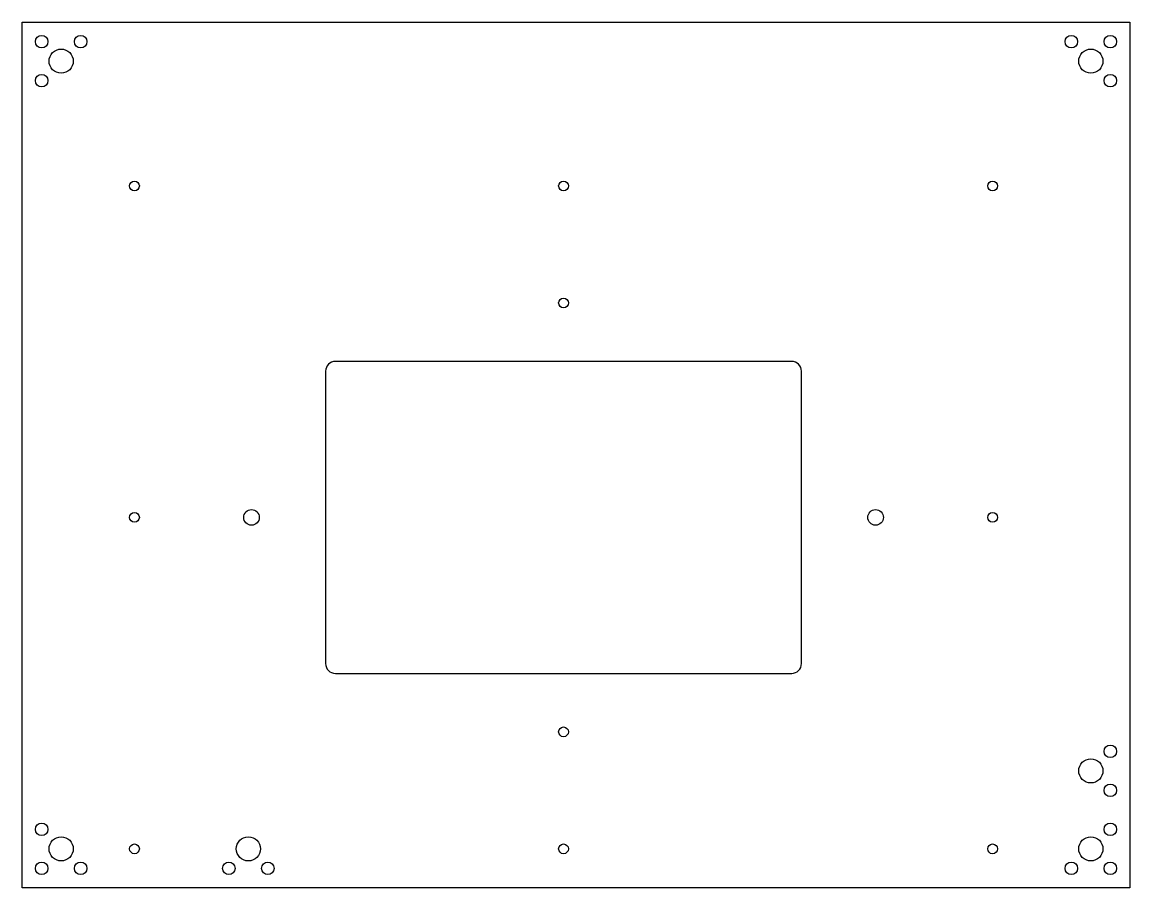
# Model space of a CAD drawing. Header units: millimetres. Extents: x -158 to 126, y -106 to 116.
import ezdxf

# ---------------------------------------------------------------- set-up
doc = ezdxf.new("R2010")
doc.units = ezdxf.units.MM

msp = doc.modelspace()

# ---------------------------------------------------------------- linework, layer by layer
for p, q in [((-158, -106), (-158, 116)), ((-158, 116), (126, 116)), ((126, 116), (126, -106)), ((39.3, 29), (-77.7, 29)), ((-80.2, 26.5), (-80.2, -48.5)), ((41.8, -48.5), (41.8, 26.5)), ((-77.7, -51), (39.3, -51)), ((126, -106), (-158, -106))]:
    msp.add_line(p, q)
for centre, radius in [((-153, 111), 1.6), ((-143, 111), 1.6), ((111, 111), 1.6), ((121, 111), 1.6), ((-148, 106), 3.1), ((116, 106), 3.1), ((-153, 101), 1.6), ((121, 101), 1.6), ((-129.2, 74), 1.25), ((-19.2, 74), 1.25), ((90.8, 74), 1.25), ((-19.2, 44), 1.25), ((-129.2, -11), 1.25), ((-99.2, -11), 2), ((60.8, -11), 2), ((90.8, -11), 1.25), ((-19.2, -66), 1.25), ((121, -71), 1.6), ((116, -76), 3.1), ((121, -81), 1.6), ((-153, -91), 1.6), ((121, -91), 1.6), ((-148, -96), 3.1), ((-100, -96), 3.1), ((116, -96), 3.1), ((-129.2, -96), 1.25), ((-19.2, -96), 1.25), ((90.8, -96), 1.25), ((-153, -101), 1.6), ((-143, -101), 1.6), ((-105, -101), 1.6), ((-95, -101), 1.6), ((111, -101), 1.6), ((121, -101), 1.6)]:
    msp.add_circle(centre, radius)
for centre, start, end in [((-77.7, 26.5), 90, 180), ((39.3, 26.5), 0, 90), ((-77.7, -48.5), 180, 270), ((39.3, -48.5), 270, 0)]:
    msp.add_arc(centre, 2.5, start, end)

doc.saveas('drawing.dxf')
